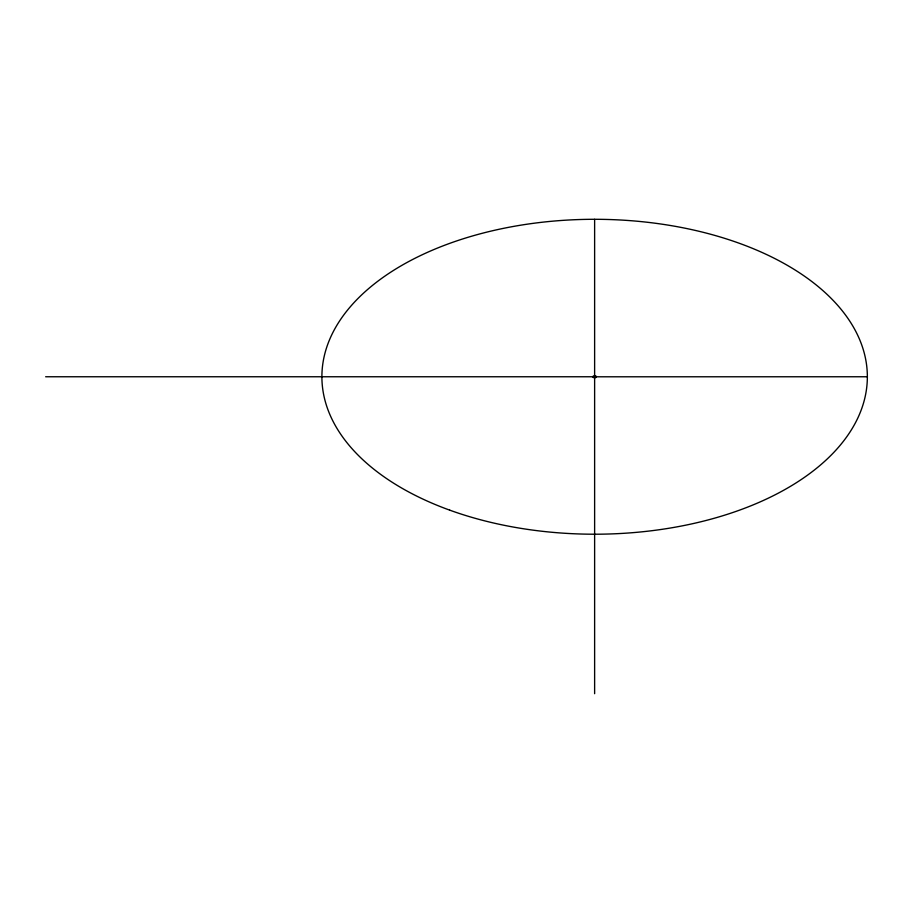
<?xml version="1.0" encoding="UTF-8"?>
<svg xmlns="http://www.w3.org/2000/svg" width="913" height="913" viewBox="0 0 913 913"><rect width="100%" height="100%" fill="white"/><g stroke="black" fill="none" stroke-linecap="round" stroke-linejoin="round"><path stroke-width="1.37" d="M45.65 376.761L594.625 376.761M596.372 376.795A1.758 1.016 0 0 0 593.804 375.859A1.758 1.016 0 0 0 593.69 377.617A1.758 1.016 0 0 0 596.372 376.795L867.35 376.761M594.625 219.303L594.625 375.745M594.625 377.765L594.625 693.697M449.721 510.15A272.725 157.458 0 0 0 867.167 382.513A272.725 157.458 0 0 0 466.977 237.608A272.725 157.458 0 0 0 449.721 510.15"/></g></svg>
